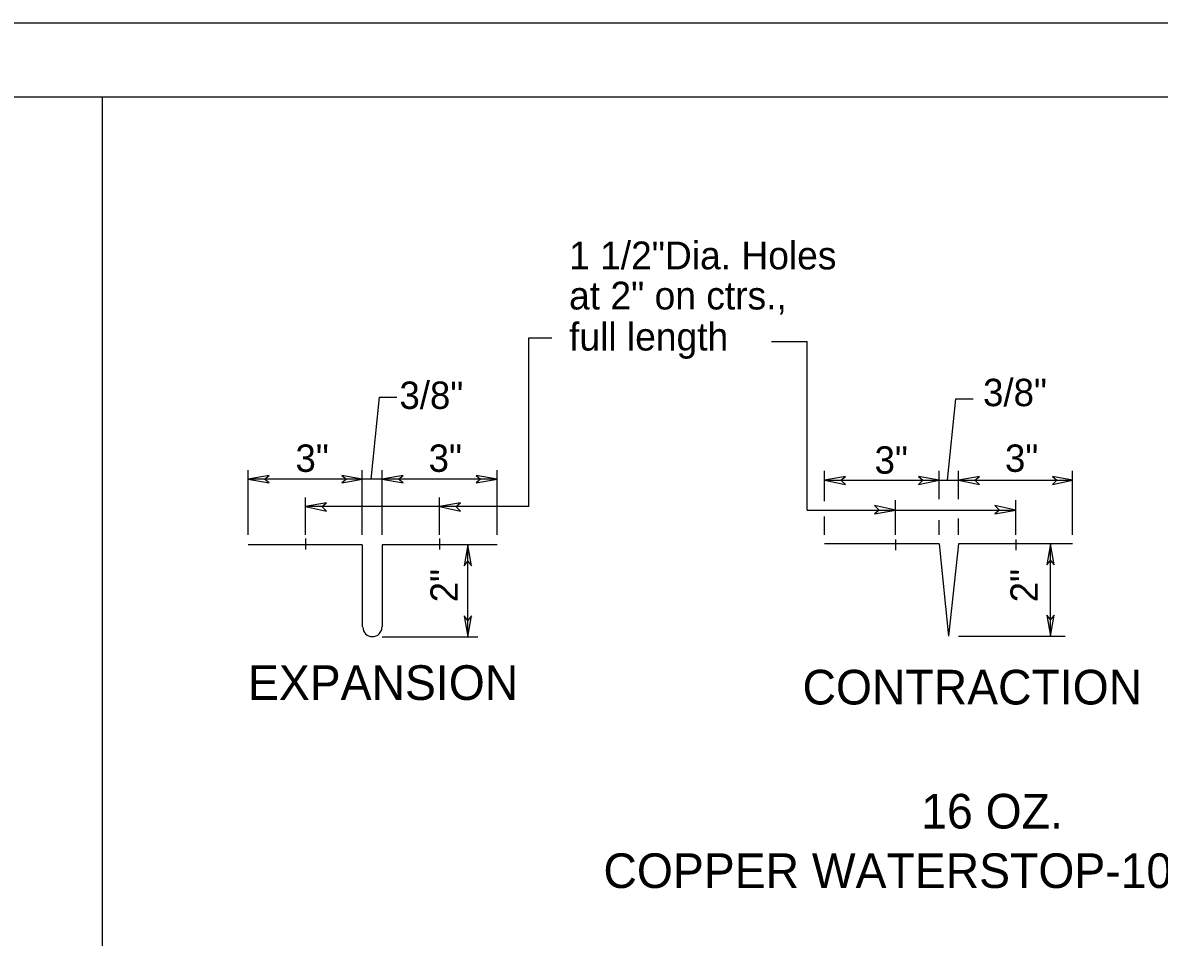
# Model space of a CAD drawing. Extents: x 500004.8 to 500007.75, y 499999.96 to 500001.79.
# Drawn here: x 500006.581 to 500007.22, y 500001.278 to 500001.792 of the extents above; entities that cross this region are included whole.
import ezdxf

# ---------------------------------------------------------------- set-up
doc = ezdxf.new("R2010")
doc.units = 0
for name, color, linetype in [('1', 7, 'Continuous'), ('41', 7, 'Continuous'), ('50', 7, 'Continuous')]:
    doc.layers.add(name, color=color, linetype=linetype)

msp = doc.modelspace()

# ---------------------------------------------------------------- linework, layer by layer
at = {"layer": '1'}
for p, q in [((500004.79612, 500001.79167), (500007.75445, 500001.79167)), ((500004.96279, 500001.75), (500007.71279, 500001.75)), ((500006.6256, 500000), (500006.6256, 500001.75)), ((500006.86538, 500001.5198), (500006.86538, 500001.61464)), ((500006.86538, 500001.61464), (500006.8782, 500001.61464)), ((500007.00174, 500001.61259), (500007.02174, 500001.61259)), ((500007.02174, 500001.51775), (500007.02174, 500001.61259)), ((500006.70749, 500001.50391), (500006.70749, 500001.5403)), ((500006.77157, 500001.50391), (500006.77157, 500001.5403)), ((500006.78285, 500001.50391), (500006.78285, 500001.5403)), ((500006.84744, 500001.50391), (500006.84744, 500001.5403)), ((500007.03148, 500001.52288), (500007.03148, 500001.53979)), ((500007.09607, 500001.5239), (500007.09607, 500001.53979)), ((500007.10683, 500001.5239), (500007.10683, 500001.53979)), ((500007.17091, 500001.50391), (500007.17091, 500001.53979)), ((500006.77157, 500001.53518), (500006.70749, 500001.53518)), ((500006.78285, 500001.53518), (500006.77157, 500001.53518)), ((500006.84744, 500001.53518), (500006.78285, 500001.53518)), ((500007.03148, 500001.53467), (500007.09607, 500001.53467)), ((500007.09607, 500001.53467), (500007.10683, 500001.53467)), ((500007.10683, 500001.53467), (500007.17091, 500001.53467)), ((500006.73979, 500001.50391), (500006.73979, 500001.52493)), ((500006.81515, 500001.50391), (500006.81515, 500001.52493)), ((500006.84744, 500001.50391), (500006.84744, 500001.52493)), ((500007.07146, 500001.50391), (500007.07146, 500001.52339)), ((500007.13913, 500001.50391), (500007.13913, 500001.52339)), ((500006.81515, 500001.5198), (500006.73979, 500001.5198)), ((500006.86538, 500001.5198), (500006.81515, 500001.5198)), ((500007.02174, 500001.51775), (500007.07146, 500001.51775)), ((500007.07146, 500001.51775), (500007.13913, 500001.51775)), ((500007.03148, 500001.50391), (500007.03148, 500001.51416)), ((500007.03148, 500001.50391), (500007.03148, 500001.51314)), ((500007.09607, 500001.50391), (500007.09607, 500001.51211)), ((500007.10683, 500001.50391), (500007.10683, 500001.51314)), ((500006.77157, 500001.49827), (500006.70749, 500001.49827)), ((500006.73979, 500001.50186), (500006.73979, 500001.49571)), ((500006.77157, 500001.49827), (500006.77157, 500001.45213)), ((500006.78285, 500001.49827), (500006.78285, 500001.45213)), ((500006.84744, 500001.49827), (500006.78285, 500001.49827)), ((500006.81515, 500001.50186), (500006.81515, 500001.49571)), ((500006.8418, 500001.49827), (500006.82591, 500001.49827)), ((500006.83104, 500001.44649), (500006.83104, 500001.49827)), ((500007.09607, 500001.49878), (500007.03148, 500001.49878)), ((500007.07146, 500001.50134), (500007.07146, 500001.49519)), ((500007.09607, 500001.49878), (500007.10119, 500001.44701)), ((500007.10683, 500001.49878), (500007.10119, 500001.44701)), ((500007.17091, 500001.49878), (500007.10683, 500001.49878)), ((500007.16579, 500001.49878), (500007.13503, 500001.49878)), ((500007.13913, 500001.50134), (500007.13913, 500001.49519)), ((500007.15861, 500001.44701), (500007.15861, 500001.49878)), ((500006.78285, 500001.44649), (500006.83668, 500001.44649)), ((500007.10683, 500001.44701), (500007.16681, 500001.44701))]:
    msp.add_line(p, q, dxfattribs=at)
for points in [[(500006.7767, 500001.53518), (500006.78131, 500001.58132), (500006.79105, 500001.58132)], [(500007.10068, 500001.53467), (500007.10529, 500001.58029), (500007.11503, 500001.58029)]]:
    msp.add_lwpolyline(points, dxfattribs=at)
msp.add_arc((500006.77737, 500001.45205), 0.00537, 180.00001, 0.00001, dxfattribs=at)
at = {"layer": '41'}
msp.add_lwpolyline([(500004.79612, 500001.79167), (500007.75445, 500001.79167), (500007.75445, 499999.95833), (500004.79612, 499999.95833)], close=True, dxfattribs=at)
at = {"layer": '50'}
for points in [[(500006.70749, 500001.53518), (500006.71928, 500001.53313), (500006.71672, 500001.53518), (500006.71928, 500001.53723)], [(500006.77157, 500001.53518), (500006.76029, 500001.53723), (500006.76286, 500001.53518), (500006.76029, 500001.53313)], [(500006.78285, 500001.53518), (500006.79464, 500001.53313), (500006.79208, 500001.53518), (500006.79464, 500001.53723)], [(500006.84744, 500001.53518), (500006.83565, 500001.53723), (500006.83821, 500001.53518), (500006.83565, 500001.53313)], [(500007.03148, 500001.53467), (500007.04327, 500001.5321), (500007.0407, 500001.53467), (500007.04327, 500001.53672)], [(500007.09607, 500001.53467), (500007.08428, 500001.53672), (500007.08684, 500001.53467), (500007.08428, 500001.5321)], [(500007.10683, 500001.53467), (500007.11862, 500001.5321), (500007.11606, 500001.53467), (500007.11862, 500001.53672)], [(500007.17091, 500001.53467), (500007.15963, 500001.53672), (500007.1622, 500001.53467), (500007.15963, 500001.5321)], [(500006.73979, 500001.5198), (500006.75158, 500001.51724), (500006.74902, 500001.5198), (500006.75158, 500001.52185)], [(500006.81515, 500001.5198), (500006.82694, 500001.51724), (500006.82437, 500001.5198), (500006.82694, 500001.52185)], [(500007.07146, 500001.51775), (500007.05967, 500001.52031), (500007.06223, 500001.51775), (500007.05967, 500001.5157)], [(500007.13913, 500001.51775), (500007.12734, 500001.52031), (500007.1299, 500001.51775), (500007.12734, 500001.5157)], [(500006.83104, 500001.49827), (500006.82899, 500001.48648), (500006.83104, 500001.48904), (500006.83309, 500001.48648)], [(500007.15861, 500001.49878), (500007.15656, 500001.48699), (500007.15861, 500001.48955), (500007.16066, 500001.48699)], [(500006.83104, 500001.44649), (500006.83309, 500001.45828), (500006.83104, 500001.45572), (500006.82899, 500001.45828)], [(500007.15861, 500001.44701), (500007.16066, 500001.4588), (500007.15861, 500001.45623), (500007.15656, 500001.4588)]]:
    msp.add_lwpolyline(points, close=True, dxfattribs=at)

# ---------------------------------------------------------------- texts
at = {"layer": '1'}
for s, height, p in [('1 1/2"Dia. Holes ', 0.0156281, (500006.88794, 500001.65308)), ('at 2" on ctrs.,', 0.0156281, (500006.88794, 500001.63053)), ('full length', 0.0156281, (500006.88794, 500001.60746)), ('EXPANSION', 0.01947, (500006.70744, 500001.41112)), ('CONTRACTION', 0.0194697, (500007.01917, 500001.40856)), ('16 OZ.', 0.01947, (500007.08591, 500001.33885)), ('COPPER WATERSTOP-10" WIDE', 0.0194697, (500006.90726, 500001.30542))]:
    msp.add_text(s, height=height, dxfattribs=at).set_placement(p)
at = {"layer": '50'}
for s, p in [('3/8"', (500006.79259, 500001.57465)), ('3/8"', (500007.12067, 500001.57619)), ('3"', (500006.73415, 500001.53928)), ('3"', (500006.80899, 500001.53928)), ('3"', (500007.05967, 500001.53825)), ('3"', (500007.13298, 500001.53928))]:
    msp.add_text(s, height=0.015379, dxfattribs=at).set_placement(p)
for p in [(500006.8254, 500001.46597), (500007.15143, 500001.46597)]:
    msp.add_text('2"', height=0.015379, rotation=90, dxfattribs=at).set_placement(p)

doc.saveas('drawing.dxf')
